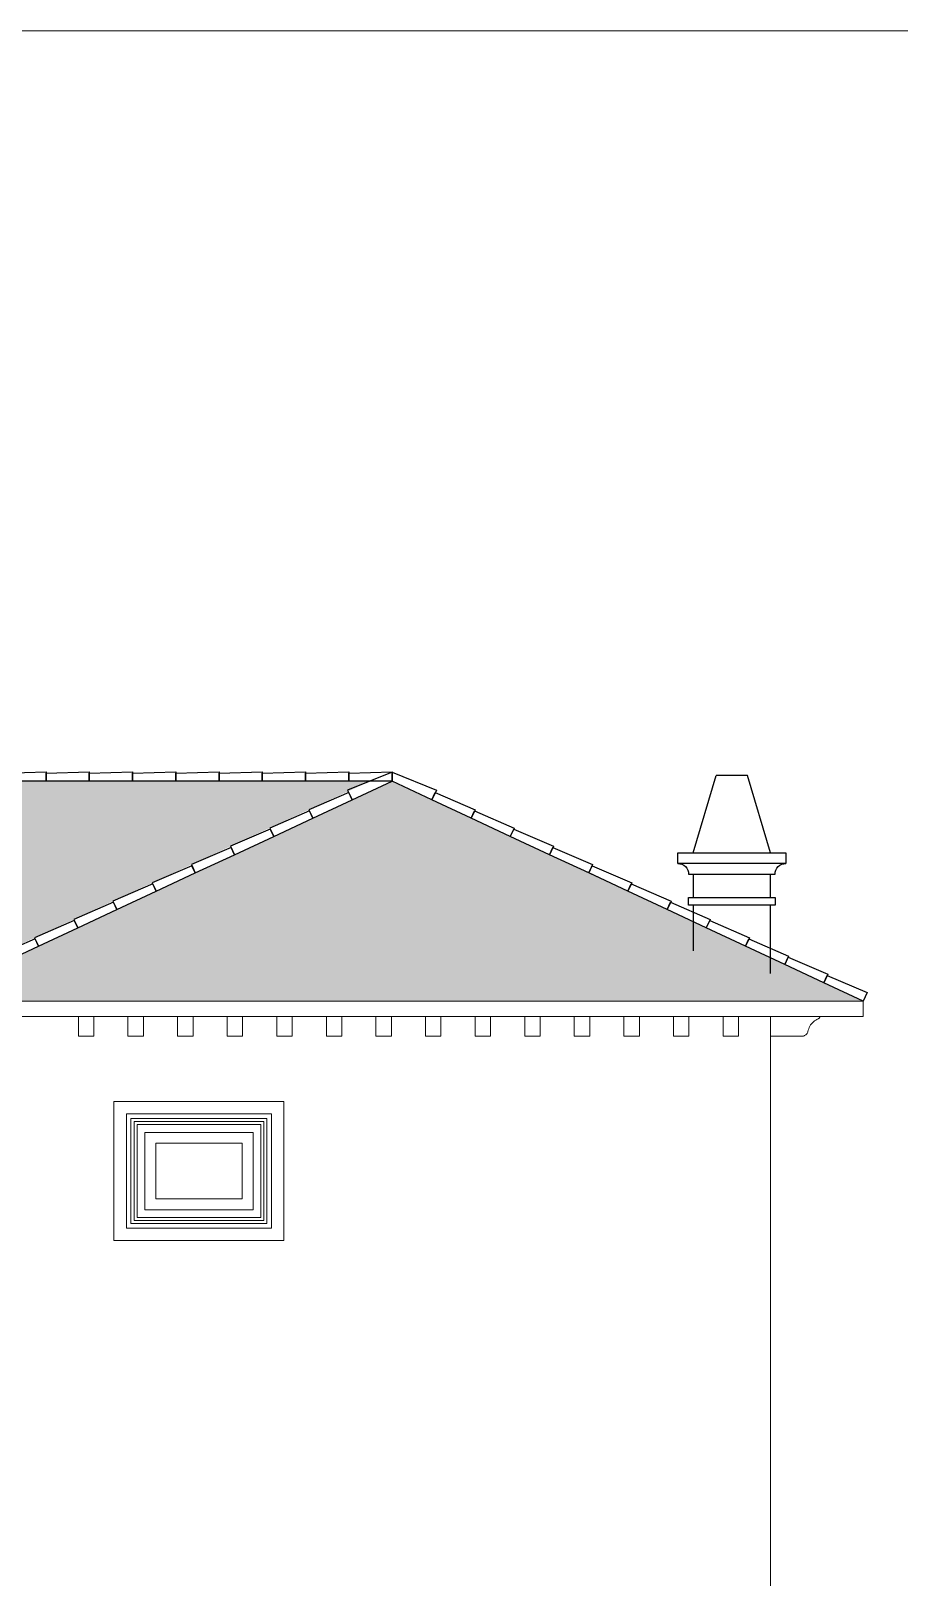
# Model space of a CAD drawing. Header units: millimetres. Extents: x 33748 to 451939, y -263262 to 62681.
# Drawn here: x 323251 to 328872, y -17374 to -7370 of the extents above; entities that cross this region are included whole.
import ezdxf
from ezdxf.xclip import XClip

# ---------------------------------------------------------------- set-up
doc = ezdxf.new("R2010")
doc.units = ezdxf.units.MM
doc.layers.get('Defpoints').update_dxf_attribs({"color": 202, "lineweight": 13})
for name, color, linetype, lineweight in [('-DOOR', 137, 'Continuous', 9), ('-HATCH', 8, 'Continuous', 5), ('-LINE1', 7, 'Continuous', 18)]:
    doc.layers.add(name, color=color, linetype=linetype, lineweight=lineweight)
for name, color, linetype in [('-HATCH CONCRETE', 54, 'Continuous'), ('1-NETMANH', 8, 'Continuous'), ('13. NET HATCH', 252, 'Continuous'), ('SOLO', 7, 'Continuous')]:
    doc.layers.add(name, color=color, linetype=linetype)

# ---------------------------------------------------------------- blocks, each defined once
blk = doc.blocks.new('lancan')
for p, q in [((-1, 989), (6547, 989)), ((-1, 939), (6547, 939)), ((-1, 120), (6547, 120)), ((-1, 100), (6547, 100))]:
    blk.add_line(p, q)

msp = doc.modelspace()

# ---------------------------------------------------------------- hatches: boundary and pattern name
at = {"layer": '13. NET HATCH'}
h = msp.add_hatch(dxfattribs=at)
h.set_pattern_fill('N-ONG-01', color=256, scale=200)
h.set_pattern_definition([(274.9697, (290364.163, 39221.002), (-199.9982614, 2400.0002103), [184.6944, -4432.6642]), (180, (290380.16, 39037), (-200, -200), [16, -184]), (0, (290180.16, 39021), (200, 200), [56, -144]), (90, (290236.16, 39021), (-200, 200), [20, -180]), (270, (290364.16, 39041), (200, -200), [20, -180]), (0, (290364.16, 39021), (200, 200), [16, -184]), (0, (290180.16, 39037), (200, 200), [40, -160]), (85.0303, (290220.163, 39037.002), (199.9982614, 2400.0002103), [184.6944, -4432.6642]), (52.6961, (290220.163, 39047.002), (-2599.997178, -3400.0021483), [52.8016, -5227.35]), (18.4349, (290252.16, 39089), (400.000087, 199.99968), [50.5964, -581.859]), (341.5651, (290300.16, 39105), (-400.000087, 199.99968), [50.5964, -581.859]), (307.3039, (290348.163, 39089.002), (2599.997178, -3400.0021483), [52.8016, -5227.35]), (20.2249, (290262.163, 39075.002), (-2199.9994529, -800.0016671), [40.497, -4009.1944]), (339.7751, (290300.163, 39089.002), (2199.9994529, -800.0016671), [40.497, -4009.1944]), (307.4054, (290338.163, 39075.002), (2000.0019905, -2599.998493), [42.8018, -4237.385]), (52.5946, (290236.163, 39041.002), (-2000.0019905, -2599.998493), [42.8018, -4237.385])])
h.paths.add_polyline_path([(325445.6, -12224.5), (320288.9, -12224.6), (317239, -13646.8), (322539.4, -13646.8), (322514, -13592.4)])
h.paths.add_polyline_path([(328639, -13646.8), (325589.2, -12224.6), (322539.4, -13646.8)])

# ---------------------------------------------------------------- linework, layer by layer
at = {"layer": '-DOOR', "lineweight": 9}
for points in [[(323989.4, -14996.8), (324689.4, -14996.8), (324689.4, -14496.8), (323989.4, -14496.8)], [(324059.4, -14926.8), (324619.4, -14926.8), (324619.4, -14566.8), (324059.4, -14566.8)]]:
    msp.add_lwpolyline(points, close=True, dxfattribs=at)
at = {"layer": '-HATCH CONCRETE'}
for points in [[(323069.2, -12224.6), (323069.2, -12172.6), (323349.2, -12164.6), (323349.2, -12224.6)], [(323349.2, -12224.6), (323349.2, -12172.6), (323629.2, -12164.6), (323629.2, -12224.6)], [(323629.2, -12224.6), (323629.2, -12172.6), (323909.2, -12164.6), (323909.2, -12224.6)], [(323909.2, -12224.6), (323909.2, -12172.6), (324189.2, -12164.6), (324189.2, -12224.6)], [(324189.2, -12224.6), (324189.2, -12172.6), (324469.2, -12164.6), (324469.2, -12224.6)], [(324469.2, -12224.6), (324469.2, -12172.6), (324749.2, -12164.6), (324749.2, -12224.6)], [(324749.2, -12224.6), (324749.2, -12172.6), (325029.2, -12164.6), (325029.2, -12224.6)], [(325029.2, -12224.6), (325029.2, -12172.6), (325309.2, -12164.6), (325309.2, -12224.6)], [(325589.2, -12224.6), (325589.2, -12165.5), (325302, -12283.5), (325330.8, -12345.1)], [(325309.2, -12224.6), (325309.2, -12172.6), (325589.2, -12164.6), (325589.2, -12224.6)], [(325589.2, -12224.6), (325589.2, -12165.5), (325876.4, -12283.5), (325847.6, -12345.1)], [(325330.8, -12345.1), (325308.8, -12298), (325051.7, -12409.1), (325077, -12463.4)], [(325847.6, -12345.1), (325869.6, -12298), (326126.7, -12409.1), (326101.4, -12463.4)], [(325077, -12463.4), (325055.1, -12416.3), (324797.9, -12527.4), (324823.3, -12581.8)], [(326101.4, -12463.4), (326123.4, -12416.3), (326380.5, -12527.4), (326355.1, -12581.8)], [(324823.3, -12581.8), (324801.3, -12534.6), (324544.1, -12645.7), (324569.5, -12700.1)], [(326355.1, -12581.8), (326377.1, -12534.6), (326634.3, -12645.7), (326608.9, -12700.1)], [(324569.5, -12700.1), (324547.5, -12653), (324290.4, -12764), (324315.7, -12818.4)], [(326608.9, -12700.1), (326630.9, -12653), (326888, -12764), (326862.7, -12818.4)], [(324315.7, -12818.4), (324293.8, -12771.3), (324036.6, -12882.4), (324062, -12936.8)], [(326862.7, -12818.4), (326884.7, -12771.3), (327141.8, -12882.4), (327116.4, -12936.8)], [(324062, -12936.8), (324040, -12889.6), (323782.8, -13000.7), (323808.2, -13055.1)], [(327116.4, -12936.8), (327138.4, -12889.6), (327395.6, -13000.7), (327370.2, -13055.1)], [(323808.2, -13055.1), (323786.2, -13008), (323529.1, -13119), (323554.4, -13173.4)], [(327370.2, -13055.1), (327392.2, -13008), (327649.3, -13119), (327624, -13173.4)], [(323554.4, -13173.4), (323532.5, -13126.3), (323275.3, -13237.4), (323300.7, -13291.8)], [(327624, -13173.4), (327646, -13126.3), (327903.1, -13237.4), (327877.7, -13291.8)], [(323300.7, -13291.8), (323278.7, -13244.6), (323021.5, -13355.7), (323046.9, -13410.1)], [(327877.7, -13291.8), (327899.7, -13244.6), (328156.9, -13355.7), (328131.5, -13410.1)], [(328131.5, -13410.1), (328153.5, -13363), (328410.6, -13474), (328385.3, -13528.4)], [(328385.3, -13528.4), (328407.2, -13481.3), (328664.4, -13592.4), (328639, -13646.8)]]:
    msp.add_lwpolyline(points, close=True, dxfattribs=at)
at = {"layer": '-LINE1'}
for p, q in [((325589.2, -12224.6), (320288.9, -12224.6)), ((325589.2, -12224.6), (322539.4, -13646.8)), ((328639, -13646.8), (325589.2, -12224.6)), ((328639, -13646.8), (328639, -13746.8))]:
    msp.add_line(p, q, dxfattribs=at)
at = {"layer": '-LINE1', "lineweight": 20}
for p, q in [((317239, -13646.8), (328639, -13646.8)), ((328639, -13746.8), (317239, -13746.8)), ((328039, -13874.8), (328039, -24287)), ((328039, -24046.8), (328039, -16946.7))]:
    msp.add_line(p, q, dxfattribs=at)
at = {"layer": '-LINE1'}
for points in [[(323559, -13874.8), (323559, -13746.8), (323659, -13746.8), (323659, -13874.8)], [(323880, -13874.8), (323880, -13746.8), (323980, -13746.8), (323980, -13874.8)], [(324201.1, -13874.8), (324201.1, -13746.8), (324301.1, -13746.8), (324301.1, -13874.8)], [(324522.1, -13874.8), (324522.1, -13746.8), (324622.1, -13746.8), (324622.1, -13874.8)], [(324843.1, -13874.8), (324843.1, -13746.8), (324943.1, -13746.8), (324943.1, -13874.8)], [(325164.2, -13874.8), (325164.2, -13746.8), (325264.2, -13746.8), (325264.2, -13874.8)], [(325485.2, -13874.8), (325485.2, -13746.8), (325585.2, -13746.8), (325585.2, -13874.8)], [(325806.2, -13874.8), (325806.2, -13746.8), (325906.2, -13746.8), (325906.2, -13874.8)], [(326127.3, -13874.8), (326127.3, -13746.8), (326227.3, -13746.8), (326227.3, -13874.8)], [(326448.3, -13874.8), (326448.3, -13746.8), (326548.3, -13746.8), (326548.3, -13874.8)], [(326769.3, -13874.8), (326769.3, -13746.8), (326869.3, -13746.8), (326869.3, -13874.8)], [(327090.4, -13874.8), (327090.4, -13746.8), (327190.4, -13746.8), (327190.4, -13874.8)], [(327411.4, -13874.8), (327411.4, -13746.8), (327511.4, -13746.8), (327511.4, -13874.8)], [(327732.4, -13874.8), (327732.4, -13746.8), (327832.4, -13746.8), (327832.4, -13874.8)], [(328252.3, -13873.8), (328256.5, -13872.5), (328260.6, -13870.8), (328264.5, -13868.6), (328268.1, -13866), (328271.3, -13863), (328274.2, -13859.7), (328276.7, -13856), (328278.8, -13852.1), (328280.4, -13848), (328281.6, -13843.7), (328283.8, -13834.8), (328286.7, -13826.1), (328290.3, -13817.6), (328294.6, -13809.5), (328299.5, -13801.7), (328305.1, -13794.3), (328311.2, -13787.5), (328317.8, -13781.1), (328324.9, -13775.3), (328332.5, -13770), (328340.5, -13765.4), (328348.8, -13761.4), (328350.2, -13760.8), (328351.5, -13760), (328352.8, -13759), (328354, -13758), (328355, -13756.8), (328356, -13755.6), (328356.8, -13754.2), (328357.6, -13752.8), (328358.1, -13751.4), (328358.6, -13749.9), (328358.9, -13748.3), (328359, -13746.8), (328039, -13746.8), (328039, -13874.8), (328040.1, -13874.8), (328243.5, -13874.8), (328247.9, -13874.5)]]:
    msp.add_lwpolyline(points, close=True, dxfattribs=at)
at = {"layer": '-LINE1', "color": 0, "lineweight": 20}
for points in [[(323789.4, -15196.8), (324889.4, -15196.8), (324889.4, -14296.8), (323789.4, -14296.8)], [(323939.4, -15046.8), (324739.4, -15046.8), (324739.4, -14446.8), (323939.4, -14446.8)]]:
    msp.add_lwpolyline(points, close=True, dxfattribs=at)
at = {"layer": '1-NETMANH', "lineweight": 20}
for p, q in [((323869.4, -14376.8), (324809.4, -14376.8)), ((323869.4, -14376.8), (323869.4, -15116.8)), ((324809.4, -14376.8), (324809.4, -15116.8)), ((323899.4, -14406.8), (324779.4, -14406.8)), ((323899.4, -14406.8), (323899.4, -15086.8)), ((323919.4, -14426.8), (324759.4, -14426.8)), ((323919.4, -14426.8), (323919.4, -15066.8)), ((324759.4, -14426.8), (324759.4, -15066.8)), ((324779.4, -14406.8), (324779.4, -15086.8)), ((323899.4, -15086.8), (324779.4, -15086.8)), ((323919.4, -15066.8), (324759.4, -15066.8)), ((323869.4, -15116.8), (324809.4, -15116.8))]:
    msp.add_line(p, q, dxfattribs=at)
at = {"layer": 'Defpoints'}
msp.add_lwpolyline([(305447.2, -29645.1), (336947.2, -29645.1), (336947.2, -7370.1), (305447.2, -7370.1)], close=True, dxfattribs=at)
at = {"layer": 'SOLO'}
for p, q in [((327539, -12687), (327688.3, -12187)), ((327889.8, -12187), (327688.3, -12187)), ((328039, -12687), (327889.8, -12187)), ((327539, -12827), (327539, -12977)), ((328039, -12977), (328039, -12827)), ((327539, -13027), (327539, -13322.2)), ((328039, -13469.7), (328039, -13027))]:
    msp.add_line(p, q, dxfattribs=at)
msp.add_lwpolyline([(328139, -12757), (327439, -12757), (327439, -12687), (328139, -12687), (328139, -12757)], dxfattribs=at)
msp.add_lwpolyline([(327439, -12757, -0.4142136), (327509, -12827), (328069, -12827, -0.4142136), (328139, -12757)], format="xyb", dxfattribs=at)
msp.add_lwpolyline([(328069, -12977), (328069, -13027), (327509, -13027), (327509, -12977)], close=True, dxfattribs=at)

# ---------------------------------------------------------------- block references
at = {"layer": '-HATCH'}
ref = msp.add_blockref('lancan', (317989, -16685.6), dxfattribs=at)
XClip(ref).set_block_clipping_path([(50.0000000001, 38.8015484664), (5150.3257728562, 988.8015484687)])

doc.saveas('drawing.dxf')
